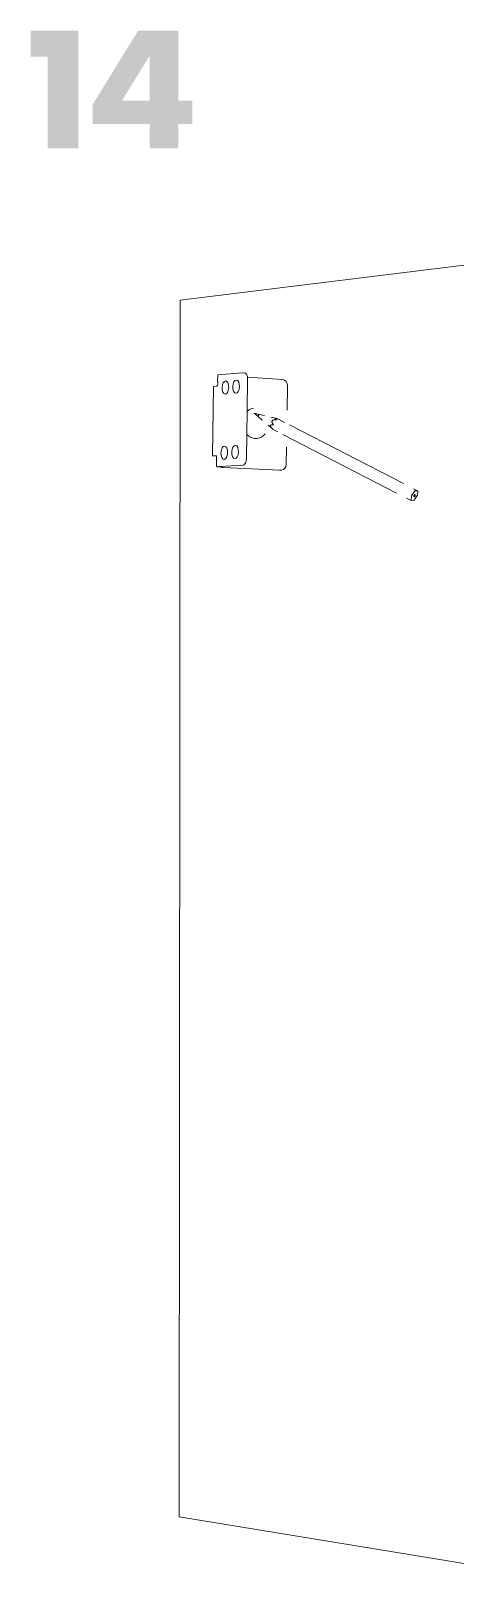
# Model space of a CAD drawing. Header units: metres. Extents: x -11.5 to 7.4, y -3.8 to 5.9.
# Drawn here: x 4.9234 to 5.0235, y 0.0971 to 0.4602 of the extents above; entities that cross this region are included whole.
import ezdxf

# ---------------------------------------------------------------- set-up
doc = ezdxf.new("R2010")
doc.units = ezdxf.units.M
doc.header["$MEASUREMENT"] = 0
doc.layers.add('PDF11_Geometry_Num_Penna__7_Num_Penna__7', color=7, linetype='Continuous', lineweight=18)

msp = doc.modelspace()

# ---------------------------------------------------------------- hatches: boundary and pattern name
at = {"layer": 'PDF11_Geometry_Num_Penna__7_Num_Penna__7', "linetype": 'Continuous', "lineweight": 18}
msp.add_hatch(color=7, dxfattribs=at).paths.add_polyline_path([(4.92735, 0.4541), (4.92735, 0.43243), (4.93457, 0.43243), (4.93457, 0.46022), (4.92337, 0.46022), (4.92337, 0.4541)])
h = msp.add_hatch(color=7, dxfattribs=at)
h.paths.add_polyline_path([(4.94869, 0.46022), (4.93796, 0.44279), (4.93796, 0.43818), (4.95145, 0.43818), (4.95145, 0.43243), (4.95816, 0.43243), (4.95816, 0.43818), (4.96151, 0.43818), (4.96151, 0.44371), (4.95816, 0.44371), (4.95816, 0.46022)])
h.paths.add_polyline_path([(4.95145, 0.44371), (4.94489, 0.44371), (4.95145, 0.45439)], flags=0)

# ---------------------------------------------------------------- linework, layer by layer
at = {"layer": 'PDF11_Geometry_Num_Penna__7_Num_Penna__7', "color": 7, "linetype": 'Continuous', "lineweight": 18, "flags": 128}
for points in [[(5.03229, 0.09709), (4.95841, 0.10926), (4.95858, 0.39659), (5.03264, 0.40569)], [(4.96749, 0.37891), (4.96746, 0.3774), (4.96747, 0.37735), (4.96747, 0.3773), (4.96748, 0.37724), (4.96749, 0.37717), (4.96749, 0.37709), (4.96749, 0.377)], [(4.96751, 0.37892), (4.97321, 0.37941), (4.97323, 0.37941), (4.97325, 0.37941)], [(4.97388, 0.37938), (4.97325, 0.37941)], [(4.97452, 0.37837), (4.97448, 0.37858), (4.97444, 0.37876), (4.97437, 0.37894), (4.97429, 0.37909), (4.9742, 0.3792), (4.97411, 0.3793), (4.974, 0.37936), (4.97388, 0.37938)], [(4.97443, 0.37036), (4.97454, 0.37799)], [(4.97454, 0.37799), (4.97454, 0.37819), (4.97452, 0.37837)], [(4.96651, 0.37618), (4.96625, 0.35987), (4.96627, 0.35987), (4.96632, 0.35985), (4.96641, 0.35985), (4.96653, 0.35984)], [(4.96651, 0.37618), (4.96652, 0.37619), (4.96657, 0.3762), (4.96663, 0.37621)], [(4.96663, 0.37621), (4.96723, 0.37626)], [(4.96724, 0.37626), (4.9673, 0.37629), (4.96736, 0.37634), (4.96741, 0.37641), (4.96745, 0.37652), (4.96748, 0.37664), (4.96749, 0.37676), (4.96749, 0.377)], [(4.97589, 0.37106), (4.97563, 0.371), (4.97536, 0.37093), (4.97511, 0.37082), (4.97487, 0.37069), (4.97464, 0.37054), (4.97443, 0.37036)], [(4.97647, 0.36391), (4.97618, 0.36393), (4.97589, 0.36397), (4.9756, 0.36405), (4.97533, 0.36415), (4.97506, 0.36429), (4.9748, 0.36445), (4.97456, 0.36464), (4.97434, 0.36486), (4.97443, 0.37036)], [(4.97706, 0.36906), (4.97608, 0.36992), (4.97735, 0.36962)], [(4.97706, 0.36906), (4.97799, 0.36825)], [(4.97735, 0.36962), (4.97854, 0.36933)], [(4.97936, 0.36706), (4.98029, 0.36625)], [(4.98064, 0.36715), (4.98054, 0.36716), (4.98046, 0.36716), (4.98038, 0.36716), (4.9803, 0.36716), (4.98024, 0.36716), (4.98018, 0.36715), (4.98012, 0.36715), (4.98008, 0.36713), (4.98004, 0.36712), (4.98, 0.3671), (4.97997, 0.36709), (4.97994, 0.36707), (4.97992, 0.36704), (4.97991, 0.36702), (4.9799, 0.36699), (4.97989, 0.36696), (4.97989, 0.36692), (4.9799, 0.36689), (4.97991, 0.36685), (4.97992, 0.36681), (4.97994, 0.36676), (4.97997, 0.36672), (4.98, 0.36667), (4.98004, 0.36661), (4.98008, 0.36655), (4.98013, 0.36649), (4.98018, 0.36643), (4.98024, 0.36636), (4.98031, 0.36629), (4.98038, 0.36621), (4.98046, 0.36613), (4.98055, 0.36604)], [(4.98002, 0.36898), (4.98122, 0.36869)], [(4.98142, 0.36832), (4.9813, 0.36832), (4.98119, 0.36833), (4.98109, 0.36832), (4.98099, 0.36832), (4.9809, 0.36832), (4.98082, 0.36831), (4.98074, 0.3683), (4.98067, 0.36829), (4.98061, 0.36827), (4.98055, 0.36825), (4.9805, 0.36823), (4.98046, 0.36821), (4.98042, 0.36819), (4.98038, 0.36816), (4.98035, 0.36813), (4.98032, 0.3681), (4.9803, 0.36806), (4.98029, 0.36802), (4.98028, 0.36798), (4.98027, 0.36794), (4.98027, 0.36789), (4.98028, 0.36784), (4.98029, 0.36779), (4.98031, 0.36773), (4.98033, 0.36767), (4.98035, 0.36761), (4.98039, 0.36755), (4.98042, 0.36747), (4.98047, 0.3674), (4.98052, 0.36732), (4.98057, 0.36724), (4.98064, 0.36715)], [(4.98122, 0.36869), (4.98116, 0.3687), (4.98112, 0.36871), (4.98108, 0.36871), (4.98105, 0.36871), (4.98103, 0.3687), (4.98102, 0.36869), (4.98102, 0.36868), (4.98103, 0.36866), (4.98104, 0.36863), (4.98107, 0.3686), (4.9811, 0.36857), (4.98114, 0.36853), (4.9812, 0.36849), (4.98126, 0.36844), (4.98133, 0.36838), (4.98142, 0.36832)], [(4.98211, 0.36838), (4.98195, 0.36844), (4.98181, 0.3685), (4.98168, 0.36854), (4.98156, 0.36858), (4.98146, 0.36862), (4.98136, 0.36865), (4.98128, 0.36867), (4.98122, 0.36869)], [(4.98327, 0.36771), (4.98218, 0.36827)], [(5.01131, 0.35325), (4.98444, 0.36711)], [(4.97424, 0.35914), (4.97434, 0.36486)], [(4.97647, 0.36391), (4.97678, 0.36393), (4.9771, 0.36399), (4.9774, 0.36409), (4.97769, 0.36421), (4.97797, 0.36437), (4.97823, 0.36457), (4.97847, 0.36479), (4.97869, 0.36504)], [(4.98055, 0.36604), (4.98047, 0.3661), (4.9804, 0.36616), (4.98034, 0.36621), (4.98029, 0.36625)], [(4.98164, 0.36548), (4.98055, 0.36604)], [(5.00969, 0.35102), (4.98281, 0.36488)], [(4.96653, 0.35984), (4.96653, 0.35982), (4.96715, 0.3598)], [(4.96715, 0.3598), (4.96718, 0.3597), (4.9672, 0.35959), (4.96721, 0.35947), (4.9672, 0.35923)], [(4.96982, 0.36058), (4.96982, 0.36059), (4.96982, 0.36071)], [(4.96715, 0.3573), (4.96716, 0.35729), (4.9672, 0.35728), (4.96727, 0.35727), (4.96737, 0.35726), (4.96749, 0.35725), (4.96762, 0.35724), (4.96841, 0.3572)], [(4.9672, 0.35923), (4.96718, 0.35731)], [(4.96786, 0.35728), (4.97349, 0.35765)], [(4.96799, 0.35727), (4.96792, 0.35727), (4.96788, 0.35728), (4.96786, 0.35728)], [(4.96851, 0.35714), (4.96846, 0.35712), (4.96842, 0.35712), (4.96841, 0.35712)], [(4.96841, 0.35712), (4.96843, 0.35711), (4.96847, 0.3571), (4.96855, 0.3571), (4.96866, 0.35709), (4.96877, 0.35708)], [(4.96877, 0.35708), (4.98203, 0.35641)], [(4.96903, 0.35901), (4.96913, 0.35901)], [(4.98216, 0.35641), (4.9821, 0.35641), (4.98203, 0.35641), (4.9824, 0.35644)], [(4.98216, 0.35641), (4.98251, 0.35644), (4.98246, 0.35643), (4.9824, 0.35644)], [(5.01202, 0.34982), (5.01312, 0.34925), (5.01381, 0.34932), (5.01449, 0.35034)], [(5.01326, 0.35046), (5.0132, 0.35036), (5.01312, 0.34925)], [(5.01468, 0.35159), (5.01398, 0.35153), (5.0133, 0.35051)], [(5.01474, 0.35149), (5.01365, 0.35205)], [(5.01453, 0.35039), (5.01459, 0.35048), (5.01468, 0.35159)]]:
    msp.add_lwpolyline(points, dxfattribs=at)
for points in [[(4.96751, 0.37892), (4.9675, 0.37892)], [(4.97703, 0.36918), (4.97705, 0.36925), (4.97707, 0.36933), (4.97711, 0.36941), (4.97715, 0.36948), (4.97721, 0.36954), (4.97726, 0.36959), (4.97731, 0.36961), (4.97735, 0.36962), (4.97731, 0.36961), (4.97726, 0.36959), (4.97721, 0.36954), (4.97715, 0.36948), (4.97711, 0.36941), (4.97707, 0.36933), (4.97705, 0.36925)], [(4.97706, 0.36906), (4.97704, 0.36909), (4.97703, 0.36913), (4.97703, 0.36918), (4.97703, 0.36913), (4.97704, 0.36909)], [(4.9663, 0.35989), (4.96627, 0.35989)], [(5.01371, 0.35027), (5.01371, 0.35021), (5.01373, 0.35017), (5.01376, 0.35014), (5.01379, 0.35014), (5.01384, 0.35016), (5.01389, 0.35019), (5.01394, 0.35025), (5.01399, 0.35032), (5.01403, 0.35039), (5.01406, 0.35047), (5.01408, 0.35054), (5.01408, 0.35061), (5.01407, 0.35066), (5.01405, 0.35069), (5.01402, 0.35071), (5.01398, 0.3507), (5.01393, 0.35067), (5.01388, 0.35062), (5.01383, 0.35056), (5.01378, 0.35049), (5.01375, 0.35041), (5.01372, 0.35034)], [(5.01371, 0.35027), (5.01371, 0.35021), (5.01373, 0.35017), (5.01376, 0.35014), (5.01379, 0.35014), (5.01384, 0.35016), (5.01389, 0.35019), (5.01394, 0.35025), (5.01399, 0.35032), (5.01403, 0.35039), (5.01406, 0.35047), (5.01408, 0.35054), (5.01408, 0.35061), (5.01407, 0.35066), (5.01405, 0.35069), (5.01402, 0.35071), (5.01398, 0.3507), (5.01393, 0.35067), (5.01388, 0.35062), (5.01383, 0.35056), (5.01378, 0.35049), (5.01375, 0.35041), (5.01372, 0.35034)]]:
    msp.add_lwpolyline(points, close=True, dxfattribs=at)
for points in [[(4.98386, 0.37058), (4.98396, 0.37639, 0.406935), (4.98274, 0.37788), (4.97452, 0.37837)], [(4.98251, 0.35644, 0.380551), (4.98366, 0.3578), (4.98372, 0.36187)]]:
    msp.add_lwpolyline(points, format="xyb", dxfattribs=at)
at = {"layer": 'PDF11_Geometry_Num_Penna__7_Num_Penna__7', "color": 7, "linetype": 'Continuous', "lineweight": 18}
for centre, major_axis, ratio in [((4.97182, 0.37616), (0.00007, 0.00157), 0.50048), ((4.96928, 0.37595), (0.00008, 0.00157), 0.497335), ((4.96903, 0.36055), (0.00006, 0.00157), 0.498506), ((4.97158, 0.36073), (0.00007, 0.00157), 0.500935)]:
    msp.add_ellipse(centre, major_axis=major_axis, ratio=ratio, dxfattribs=at)
msp.add_ellipse((4.97368, 0.35874), major_axis=(0.00023, 0.00109), ratio=0.465744, start_param=3.195582, end_param=5.183153, dxfattribs=at)

doc.saveas('drawing.dxf')
